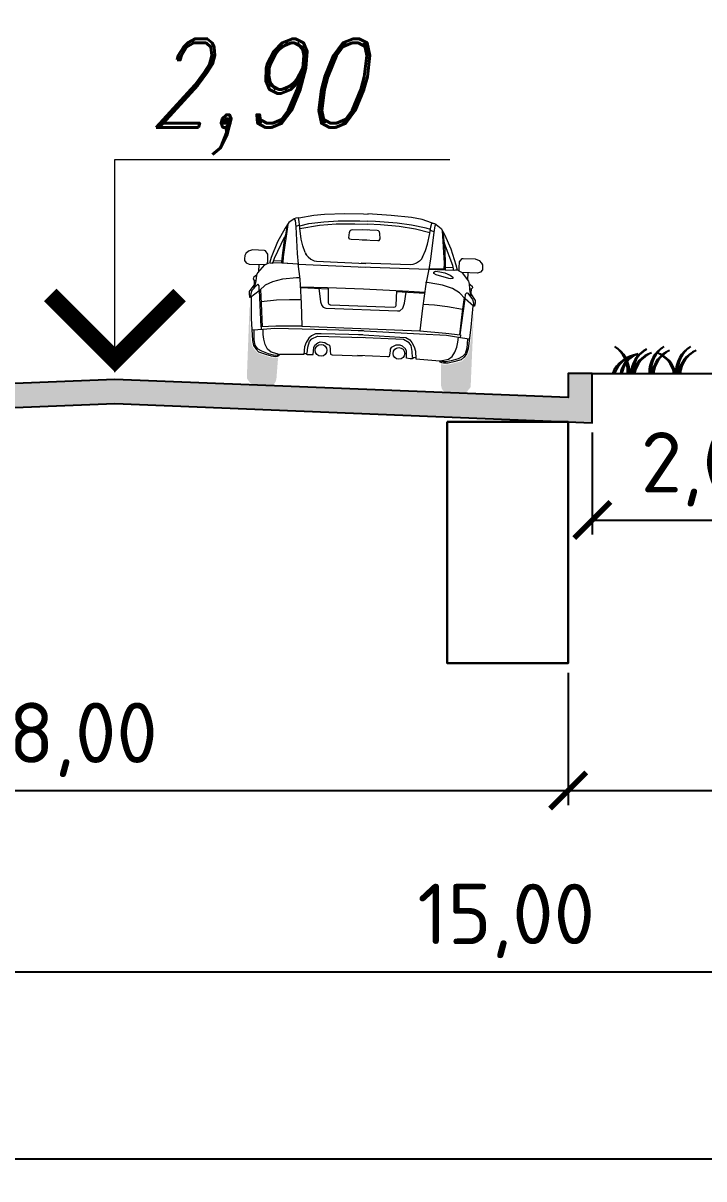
# Model space of a CAD drawing. Header units: millimetres. Extents: x 3633 to 4629, y 3430 to 3787.
# Drawn here: x 4568.57 to 4596.73, y 3553.53 to 3601.37 of the extents above; entities that cross this region are included whole.
import ezdxf

# ---------------------------------------------------------------- set-up
doc = ezdxf.new("R2010")
doc.units = ezdxf.units.MM
doc.layers.add('car', color=7, linetype='Continuous', lineweight=9, true_color=0x000000)
doc.layers.add('light', color=7, linetype='Continuous', lineweight=9, true_color=0x000000)
doc.layers.add('det1', color=7, linetype='Continuous', true_color=0x000000)
doc.layers.add('hatch', color=252, linetype='Continuous')
doc.layers.add('tx1', color=179, linetype='Continuous', lineweight=25)
doc.layers.add('tx2', color=179, linetype='Continuous', lineweight=25)
doc.styles.add('bold', font='romand.shx', dxfattribs={"width": 0.8, "oblique": 15})
doc.styles.add('СПДС', font='isocpeur.ttf')
doc.dimstyles.new('СПДС', dxfattribs={"dimtxt": 1.25, "dimasz": 0.75, "dimexe": 0.3, "dimexo": 0.2, "dimgap": 0.3, "dimtad": 1, "dimrnd": 0.05, "dimzin": 1, "dimtxsty": 'СПДС', "dimblk": 'ARCHTICK', "dimcen": 0.6, "dimclrd": 7, "dimclre": 7, "dimclrt": 7, "dimazin": 0, "dimtfac": 1, "dimtmove": 1, "dimatfit": 3, "dimldrblk": 'OBLIQUE', "dimfxl": 1, "dimlwd": -1, "dimlwe": -1, "dimarcsym": 0})

# ---------------------------------------------------------------- blocks, each defined once
blk = doc.blocks.new('*U177')
at = {"layer": 'hatch', "ltscale": 0.5}
blk.add_hatch(color=256, dxfattribs=at).paths.add_polyline_path([(3500, -60.2), (7980.2, -239.4), (7980.2, 168.8), (7780.2, 168.8), (7780.2, -31.2), (3500, 140), (-250, -10), (-250, 190), (-450, 190), (-450, -218.2)])
at = {"layer": 'det1', "ltscale": 0.5}
blk.add_lwpolyline([(7980.2, -239.4), (3500, -60.2), (-450, -218.2), (-450, 190), (-250, 190), (-250, -10), (3500, 140), (7780.2, -31.2), (7780.2, 168.8), (7980.2, 168.8), (7980.2, -239.4)], dxfattribs=at)
blk = doc.blocks.new('*U281')
at = {"layer": 'car'}
for points in [[(-694.6, 234.2), (-713.6, 231.8), (-753.9, 233.7), (-802.3, 246.7), (-865, 265.7), (-891.3, 292), (-913.1, 321.6), (-924.7, 366.3), (-941.1, 548.2), (-947.9, 716.7), (-946.2, 54), (-937.2, 41.4), (-917.3, 14.4), (-901.1, 5.4), (-884.9, 0), (-742.6, -1.8), (-722.8, 10.8), (-708.4, 30.6), (-701.2, 57.6)], [(909.1, 716.7), (902.3, 548.2), (885.9, 366.3), (874.2, 321.6), (852.4, 292), (826.1, 265.7), (763.4, 246.7), (715, 233.7), (674.7, 231.8), (655.8, 234.2), (662.4, 57.6), (669.6, 30.6), (684, 10.8), (703.8, -1.8), (846.1, 0), (862.3, 5.4), (878.5, 14.4), (898.3, 41.4), (907.3, 54)]]:
    blk.add_hatch(color=256, dxfattribs=at).paths.add_polyline_path(points)
for p, q in [((-447.4, 1423.2), (-358.9, 1436.2)), ((-358.9, 1436.2), (-190.4, 1447.4)), ((-190.4, 1447.4), (-35.8, 1452)), ((-35.8, 1452), (1.4, 1452)), ((38.4, 1452), (1.1, 1452)), ((192.9, 1447.5), (38.4, 1452)), ((361.5, 1436.5), (192.9, 1447.5)), ((450, 1423.5), (361.5, 1436.5)), ((-649.8, 1356), (-678.5, 1306.7)), ((-608.4, 1388.1), (-649.8, 1356)), ((-593.5, 1395), (-608.4, 1388.1)), ((-608.4, 1387), (-598.1, 1375.5)), ((-598.1, 1375.5), (-591.2, 1321.6)), ((-570.5, 1397.3), (-593.5, 1395)), ((-564.8, 1366.3), (-571.7, 1397.3)), ((-570.5, 1397.3), (-447.4, 1423.2)), ((-557.9, 1312.4), (-564.8, 1366.3)), ((-559.1, 1332), (-484.7, 1353.4)), ((-556.4, 1309.7), (-395.3, 1342.3)), ((-484.7, 1353.4), (-361.7, 1373)), ((-395.3, 1342.3), (-259.3, 1359.9)), ((-361.7, 1373), (-243.5, 1385.1)), ((-259.3, 1359.9), (-104.7, 1366.5)), ((-243.5, 1385.1), (-63.8, 1391.6)), ((-104.7, 1366.5), (2.3, 1368.3)), ((-63.8, 1391.6), (2.3, 1392.5)), ((66.3, 1391.6), (0.2, 1392.5)), ((107.3, 1366.5), (0.2, 1368.3)), ((246.1, 1385.2), (66.3, 1391.6)), ((261.9, 1360.1), (107.3, 1366.5)), ((364.3, 1373.2), (246.1, 1385.2)), ((397.9, 1342.5), (261.9, 1360.1)), ((487.2, 1353.8), (364.3, 1373.2)), ((519.8, 1318), (397.9, 1342.5)), ((569.6, 1388.1), (450, 1423.5)), ((523, 1343.5), (487.2, 1353.8)), ((519.1, 1312.4), (525.9, 1366.3)), ((525.9, 1366.3), (532.8, 1397.3)), ((531.7, 1397.3), (554.6, 1395)), ((559.2, 1375.5), (552.4, 1321.6)), ((554.6, 1395), (569.6, 1388.1)), ((569.6, 1387), (559.2, 1375.5)), ((569.6, 1388.1), (610.9, 1356)), ((610.9, 1356), (639.6, 1306.7)), ((-678.5, 1306.7), (-737, 1190.9)), ((-658.9, 1338.8), (-685.3, 1070.5)), ((-675, 1252.8), (-681.9, 1226.4)), ((-663.5, 1333.1), (-675, 1252.8)), ((-561.4, 1337.6), (-592.4, 1325)), ((-591.2, 1321.6), (-570.5, 1102.6)), ((-541.8, 1221.8), (-557.9, 1312.4)), ((-149, 1249.4), (-145.6, 1294.2)), ((-140.1, 1237), (-149, 1249.4)), ((-145.6, 1294.2), (-140.1, 1309.4)), ((-140.1, 1309.4), (-132.5, 1316.3)), ((-132.5, 1316.3), (-120.8, 1319.7)), ((-120.8, 1319.7), (1.3, 1319.7)), ((81.9, 1319.7), (-40.2, 1319.7)), ((93.6, 1316.3), (81.9, 1319.7)), ((101.2, 1309.4), (93.6, 1316.3)), ((106.7, 1294.2), (101.2, 1309.4)), ((101.2, 1237), (110.2, 1249.4)), ((110.2, 1249.4), (106.7, 1294.2)), ((503, 1221.8), (519.1, 1312.4)), ((522.5, 1337.6), (553.5, 1325)), ((552.4, 1321.6), (531.7, 1102.6)), ((620.1, 1338.8), (646.5, 1070.5)), ((624.7, 1333.1), (636.2, 1252.8)), ((636.2, 1252.8), (643, 1226.4)), ((639.6, 1306.7), (698.2, 1190.9)), ((-737, 1190.9), (-784.1, 1060.2)), ((-757.7, 1054.4), (-681.9, 1233.3)), ((-681.9, 1226.4), (-693.4, 1080.8)), ((-528.1, 1167.9), (-541.8, 1221.8)), ((-505.6, 1114.1), (-528.1, 1167.9)), ((-130.4, 1235), (-140.1, 1237)), ((-0.1, 1235), (-130.4, 1235)), ((-38.8, 1235), (91.6, 1235)), ((91.6, 1235), (101.2, 1237)), ((466.8, 1114.1), (489.2, 1167.9)), ((489.2, 1167.9), (503, 1221.8)), ((718.8, 1054.4), (643, 1233.3)), ((643, 1226.4), (654.5, 1080.8)), ((698.2, 1190.9), (745.2, 1060.2)), ((-1003.3, 1068.1), (-1005.4, 1039.7)), ((-995.9, 1083.8), (-1003.3, 1068.1)), ((-974.9, 1103.8), (-995.9, 1083.8)), ((-941.3, 1116.4), (-974.9, 1103.8)), ((-842.5, 1116.4), (-941.3, 1116.4)), ((-834.1, 1114.3), (-842.5, 1116.4)), ((-813.1, 1087), (-834.1, 1114.3)), ((-811, 1035.5), (-813.1, 1087)), ((-784.1, 1060.2), (-795.6, 1020)), ((-769.2, 1013.1), (-757.7, 1054.4)), ((-693.4, 1080.8), (-696.8, 1016.6)), ((-685.3, 1070.5), (-686.5, 1021.2)), ((-570.5, 1102.6), (-560.2, 1013.1)), ((-505.6, 1114.1), (-498.3, 1095.7)), ((-502.7, 1111.2), (-494.6, 1092)), ((-498.3, 1095.7), (-480.5, 1078.7)), ((-480.5, 1078.7), (-456.2, 1060.3)), ((-456.2, 1060.3), (-428.1, 1047.8)), ((417.3, 1060.3), (389.3, 1047.8)), ((441.7, 1078.7), (417.3, 1060.3)), ((459.4, 1095.7), (441.7, 1078.7)), ((463.8, 1111.2), (455.7, 1092)), ((466.8, 1114.1), (459.4, 1095.7)), ((531.7, 1102.6), (521.4, 1013.1)), ((646.5, 1070.5), (647.6, 1021.2)), ((654.5, 1080.8), (658, 1016.6)), ((730.3, 1013.1), (718.8, 1054.4)), ((745.2, 1060.2), (756.7, 1020)), ((772.1, 1035.5), (774.2, 1087)), ((774.2, 1087), (795.2, 1114.3)), ((795.2, 1114.3), (803.6, 1116.4)), ((803.6, 1116.4), (902.4, 1116.4)), ((902.4, 1116.4), (936, 1103.8)), ((936, 1103.8), (957.1, 1083.8)), ((957.1, 1083.8), (964.4, 1068.1)), ((964.4, 1068.1), (966.5, 1039.7)), ((-1005.4, 1039.7), (-1004.3, 1027.1)), ((-1004.3, 1027.1), (-989.6, 1007.2)), ((-989.6, 1007.2), (-964.4, 998.8)), ((-964.4, 998.8), (-836.2, 998.8)), ((-838.3, 997.8), (-892.9, 929.5)), ((-884.5, 996.7), (-884.5, 944.2)), ((-836.2, 997.8), (-814.1, 1010.4)), ((-814.1, 1010.4), (-811, 1035.5)), ((-812, 1010.4), (-795.2, 1018.8)), ((-795.6, 1020), (-791, 1016.6)), ((-791, 1016.6), (-781.8, 1015.4)), ((-781.8, 1015.4), (-769.2, 1013.1)), ((-695.7, 1016.6), (-774.9, 1015.4)), ((-761.1, 1036.1), (-698, 1034.9)), ((-559.1, 1014.3), (-695.7, 1016.6)), ((-686.5, 1021.2), (-562.5, 1017.7)), ((-561.7, 1016.3), (-540.4, 890.1)), ((-559.5, 1013.8), (0.9, 1010.9)), ((-428.1, 1047.8), (-408.2, 1045.5)), ((-408.2, 1045.5), (0.9, 1041.9)), ((369.3, 1045.5), (-39.7, 1041.9)), ((520.7, 1013.8), (-39.7, 1010.9)), ((389.3, 1047.8), (369.3, 1045.5)), ((522.9, 1016.3), (501.6, 890.1)), ((520.2, 1014.3), (656.8, 1016.6)), ((647.6, 1021.2), (523.7, 1017.7)), ((564.8, 993.5), (579, 1000.2)), ((565.6, 981.8), (564.8, 993.5)), ((584.8, 972.6), (565.6, 981.8)), ((579, 1000.2), (614.9, 998.5)), ((690.2, 945.9), (584.8, 972.6)), ((614.9, 998.5), (656.7, 990.2)), ((656.7, 990.2), (700.2, 973.5)), ((656.8, 1016.6), (736, 1015.4)), ((722.3, 1036.1), (659.1, 1034.9)), ((700.2, 973.5), (724.4, 957.6)), ((724.4, 957.6), (724.4, 947.6)), ((742.9, 1015.4), (730.3, 1013.1)), ((752.1, 1016.6), (742.9, 1015.4)), ((756.7, 1020), (752.1, 1016.6)), ((773.2, 1010.4), (756.3, 1018.8)), ((775.3, 1010.4), (772.1, 1035.5)), ((797.3, 997.8), (775.3, 1010.4)), ((925.5, 998.8), (797.3, 998.8)), ((799.4, 997.8), (854.1, 929.5)), ((845.7, 996.7), (845.7, 944.2)), ((950.8, 1007.2), (925.5, 998.8)), ((965.5, 1027.1), (950.8, 1007.2)), ((966.5, 1039.7), (965.5, 1027.1)), ((-924.5, 889.6), (-927.6, 877)), ((-927.6, 877), (-917.1, 864.4)), ((-911.8, 900.1), (-924.5, 889.6)), ((-917.1, 864.4), (-909.7, 863.4)), ((-917.1, 864.4), (-916.1, 801.5)), ((-904.5, 863.4), (-914, 808.8)), ((-898.2, 912.7), (-911.8, 900.1)), ((-909.7, 863.4), (-904.5, 863.4)), ((-900.3, 908.5), (-904.5, 863.4)), ((-892.9, 929.5), (-900.3, 908.5)), ((-822, 830.8), (-762.6, 862.7)), ((-762.6, 862.7), (-680.4, 888.6)), ((-680.4, 888.6), (-567.8, 902.2)), ((-567.8, 902.2), (-538.9, 905.3)), ((-540.4, 890.1), (-522.2, 690.9)), ((501.6, 890.1), (483.3, 690.9)), ((529, 902.2), (500, 905.3)), ((641.6, 888.6), (529, 902.2)), ((723.8, 862.7), (641.6, 888.6)), ((707.7, 942.6), (690.2, 945.9)), ((724.4, 947.6), (707.7, 942.6)), ((783.1, 830.8), (723.8, 862.7)), ((724.4, 947.6), (724.4, 947.6)), ((854.1, 929.5), (861.4, 908.5)), ((859.3, 912.7), (873, 900.1)), ((861.4, 908.5), (865.6, 863.4)), ((870.9, 863.4), (865.6, 863.4)), ((865.6, 863.4), (875.1, 808.8)), ((878.2, 864.4), (870.9, 863.4)), ((873, 900.1), (885.6, 889.6)), ((878.2, 864.4), (877.2, 801.5)), ((888.8, 877), (878.2, 864.4)), ((885.6, 889.6), (888.8, 877)), ((-917.9, 824.7), (-954.4, 773)), ((-954.4, 773), (-954.4, 751.7)), ((-942.2, 724.4), (-872.2, 782.1)), ((-933.1, 780.6), (-942.2, 753.2)), ((-892, 829.3), (-933.1, 780.6)), ((-916.1, 801.5), (-916.1, 809.9)), ((-887.5, 833.8), (-892, 829.3)), ((-882.9, 832.3), (-887.5, 833.8)), ((-873.8, 821.7), (-882.9, 832.3)), ((-872.2, 783.7), (-873.8, 821.7)), ((-870.7, 783.7), (-822, 830.8)), ((-843.3, 482.6), (-870.7, 783.7)), ((-863.1, 792.8), (-852.4, 675.7)), ((-534.2, 828.5), (-310.1, 830.3)), ((-530.6, 821.1), (-304.6, 821.1)), ((-381.7, 821.1), (-363.4, 709.2)), ((-310.1, 830.3), (-10.6, 832.1)), ((-302.7, 830.3), (-299, 703.7)), ((-10.6, 832.1), (364.3, 826.6)), ((263.2, 821.1), (496.6, 815.6)), ((265, 705.5), (265, 828.5)), ((333, 725.7), (344, 817.4)), ((364.3, 826.6), (496.6, 824.8)), ((831.8, 783.7), (783.1, 830.8)), ((804.5, 482.6), (831.8, 783.7)), ((824.2, 792.8), (813.6, 675.7)), ((833.4, 783.7), (834.9, 821.7)), ((903.4, 724.4), (833.4, 782.1)), ((834.9, 821.7), (844, 832.3)), ((844, 832.3), (848.6, 833.8)), ((848.6, 833.8), (853.2, 829.3)), ((853.2, 829.3), (894.3, 780.6)), ((877.2, 801.5), (877.2, 809.9)), ((879, 824.7), (915.6, 773)), ((894.3, 780.6), (903.4, 753.2)), ((915.6, 773), (915.6, 751.7)), ((-954.4, 751.7), (-951.4, 725.9)), ((-951.4, 725.9), (-945.3, 724.4)), ((-942.2, 753.2), (-943.8, 739.6)), ((-943.8, 739.6), (-942.2, 724.4)), ((-852.4, 694), (-727.6, 710.7)), ((-852.4, 675.7), (-835.7, 482.6)), ((-727.6, 710.7), (-619.6, 719.8)), ((-619.6, 719.8), (-525.2, 722.8)), ((-522.2, 690.9), (-508.5, 502.4)), ((-363.4, 709.2), (-350.5, 679.8)), ((-350.5, 679.8), (-339.5, 667)), ((-299, 703.7), (-293.5, 692.6)), ((-293.5, 692.6), (-282.5, 687.1)), ((-282.5, 687.1), (-277, 687.1)), ((-277, 687.1), (246.7, 690.8)), ((246.7, 690.8), (257.7, 692.6)), ((257.7, 692.6), (261.4, 700)), ((261.4, 700), (265, 705.5)), ((296.3, 661.4), (320.2, 683.5)), ((320.2, 683.5), (333, 725.7)), ((483.3, 690.9), (469.6, 502.4)), ((580.7, 719.8), (486.3, 722.8)), ((688.8, 710.7), (580.7, 719.8)), ((813.6, 694), (688.8, 710.7)), ((813.6, 675.7), (796.8, 482.6)), ((903.4, 753.2), (904.9, 739.6)), ((904.9, 739.6), (903.4, 724.4)), ((912.5, 725.9), (906.4, 724.4)), ((915.6, 751.7), (912.5, 725.9)), ((-339.5, 667), (-315.6, 657.8)), ((-315.6, 657.8), (276.1, 659.6)), ((276.1, 659.6), (296.3, 661.4)), ((-844.2, 482.2), (-842.4, 458.7)), ((-723.1, 493.3), (-843.3, 482.6)), ((-504.3, 478.6), (-730.3, 474.9)), ((-508.5, 502.4), (-723.1, 493.3)), ((-508.5, 502.4), (469.6, 502.4)), ((1.8, 484), (-504.3, 478.6)), ((-40.7, 484), (465.5, 478.6)), ((465.5, 478.6), (691.4, 474.9)), ((469.6, 502.4), (684.2, 493.3)), ((684.2, 493.3), (804.5, 482.6)), ((805.3, 482.2), (803.5, 458.7)), ((-827.9, 462.3), (-916.5, 451.5)), ((-903.8, 451.5), (-902, 373.8)), ((-730.3, 474.9), (-829.7, 462.3)), ((-824.3, 420.8), (-827.9, 462.3)), ((-818.9, 381.1), (-824.3, 420.8)), ((-446.5, 404.5), (-466.4, 368.4)), ((-426.6, 424.4), (-446.5, 404.5)), ((-441.1, 379.2), (-423, 400.9)), ((-394.1, 442.4), (-426.6, 424.4)), ((-423, 400.9), (-376, 424.4)), ((-345.3, 444.2), (-394.1, 442.4)), ((-376, 424.4), (1.8, 428)), ((-1.8, 451.5), (-345.3, 444.2)), ((337.1, 424.4), (-40.7, 428)), ((-37.1, 451.5), (306.4, 444.2)), ((306.4, 444.2), (355.2, 442.4)), ((384.1, 400.9), (337.1, 424.4)), ((355.2, 442.4), (387.8, 424.4)), ((402.2, 379.2), (384.1, 400.9)), ((387.8, 424.4), (407.6, 404.5)), ((407.6, 404.5), (427.5, 368.4)), ((691.4, 474.9), (790.9, 462.3)), ((780, 381.1), (785.4, 420.8)), ((785.4, 420.8), (789.1, 462.3)), ((789.1, 462.3), (877.6, 451.5)), ((865, 451.5), (863.2, 373.8)), ((-902, 373.8), (-891.2, 328.7)), ((-891.2, 328.7), (-869.5, 303.4)), ((-869.5, 303.4), (-833.3, 283.6)), ((-804.4, 337.7), (-818.9, 381.1)), ((-784.5, 299.8), (-804.4, 337.7)), ((-753.8, 278.1), (-784.5, 299.8)), ((-479, 332.3), (-482.7, 269.1)), ((-466.4, 368.4), (-479, 332.3)), ((-455.5, 279.9), (-451.9, 330.5)), ((-451.9, 330.5), (-441.1, 379.2)), ((-406.7, 272.7), (-403.1, 328.7)), ((-403.1, 328.7), (-395.9, 348.6)), ((-395.9, 348.6), (-370.6, 370.2)), ((-370.6, 370.2), (-350.7, 377.4)), ((-350.7, 377.4), (-312.7, 375.6)), ((-312.7, 375.6), (-292.8, 363)), ((-292.8, 363), (-274.8, 354)), ((-274.8, 354), (-269.3, 341.3)), ((-269.3, 341.3), (-267.5, 326.9)), ((-267.5, 326.9), (-267.5, 307)), ((-267.5, 307), (-262.1, 279.9)), ((228.7, 307), (223.3, 279.9)), ((230.5, 341.3), (228.7, 326.9)), ((228.7, 326.9), (228.7, 307)), ((235.9, 354), (230.5, 341.3)), ((254, 363), (235.9, 354)), ((273.9, 375.6), (254, 363)), ((311.8, 377.4), (273.9, 375.6)), ((331.7, 370.2), (311.8, 377.4)), ((357, 348.6), (331.7, 370.2)), ((364.3, 328.7), (357, 348.6)), ((367.9, 272.7), (364.3, 328.7)), ((413.1, 330.5), (402.2, 379.2)), ((416.7, 279.9), (413.1, 330.5)), ((427.5, 368.4), (440.2, 332.3)), ((440.2, 332.3), (443.8, 269.1)), ((714.9, 278.1), (745.7, 299.8)), ((745.7, 299.8), (765.6, 337.7)), ((765.6, 337.7), (780, 381.1)), ((830.6, 303.4), (794.5, 283.6)), ((852.3, 328.7), (830.6, 303.4)), ((863.2, 373.8), (852.3, 328.7)), ((-833.3, 283.6), (-777.3, 263.7)), ((-777.3, 263.7), (-733.9, 254.7)), ((-703.2, 265.5), (-753.8, 278.1)), ((-733.9, 254.7), (-714, 254.7)), ((-714, 254.7), (-701.4, 256.5)), ((-683.3, 258.3), (-703.2, 265.5)), ((-701.4, 256.5), (-696, 258.3)), ((-696, 258.3), (-688.7, 260.1)), ((-482.7, 269.1), (-683.3, 260.1)), ((-482.7, 278.1), (-455.5, 279.9)), ((-466.4, 278.1), (-451.9, 269.1)), ((-451.9, 269.1), (-437.5, 269.1)), ((-437.5, 269.1), (-406.7, 272.7)), ((-262.1, 279.9), (-256.7, 276.3)), ((-256.7, 276.3), (-249.5, 276.3)), ((-249.5, 276.3), (0, 278.1)), ((210.6, 276.3), (-38.9, 278.1)), ((217.8, 276.3), (210.6, 276.3)), ((223.3, 279.9), (217.8, 276.3)), ((398.6, 269.1), (367.9, 272.7)), ((413.1, 269.1), (398.6, 269.1)), ((427.5, 278.1), (413.1, 269.1)), ((443.8, 278.1), (416.7, 279.9)), ((443.8, 269.1), (644.4, 260.1)), ((644.4, 258.3), (664.3, 265.5)), ((657.1, 258.3), (649.9, 260.1)), ((662.5, 256.5), (657.1, 258.3)), ((675.2, 254.7), (662.5, 256.5)), ((664.3, 265.5), (714.9, 278.1)), ((695.1, 254.7), (675.2, 254.7)), ((738.4, 263.7), (695.1, 254.7)), ((794.5, 283.6), (738.4, 263.7))]:
    blk.add_line(p, q, dxfattribs=at)
for points in [[(-936.4, 727.7), (-929.2, 549), (-912.9, 368.4), (-902, 326.9), (-882.2, 299.8), (-858.7, 276.3), (-799, 258.3), (-752, 245.6), (-714, 243.8), (-699.6, 245.6), (-688.7, 251.1), (-683.3, 258.3)], [(897.5, 727.7), (890.3, 549), (874, 368.4), (863.2, 326.9), (843.3, 299.8), (819.8, 276.3), (760.1, 258.3), (713.1, 245.6), (675.2, 243.8), (660.7, 245.6), (649.9, 251.1), (644.4, 258.3)]]:
    blk.add_lwpolyline(points, dxfattribs=at)
for centre in [(-341.7, 308.8), (302.8, 308.8)]:
    blk.add_circle(centre, 48.5, dxfattribs=at)
blk = doc.blocks.new('*U73')
at = {"layer": 'light'}
for p, q in [((-2604.6, 7701.3), (-2609, 7692.7)), ((151.2, 3684.8), (151.2, 3665.9))]:
    blk.add_line(p, q, dxfattribs=at)
at = {"layer": 'light', "ltscale": 15}
for p, q in [((-2609, 7692.7), (-2147.3, 7472.9)), ((-2609, 7692.7), (-2147.3, 7472.9)), ((-2609, 7692.7), (-2147.3, 7472.9)), ((-2609, 7692.7), (-2586.1, 7648.8)), ((-2609, 7692.7), (-2586.1, 7648.8)), ((-2609, 7692.7), (-2586.1, 7648.8)), ((-2604.6, 7701.3), (-2144.7, 7482.4)), ((-2604.6, 7701.3), (-2144.7, 7482.4)), ((-2604.6, 7701.3), (-2144.7, 7482.4)), ((-2443.7, 7693.9), (-2604.6, 7701.3)), ((-2443.7, 7693.9), (-2604.6, 7701.3)), ((-2443.7, 7693.9), (-2604.6, 7701.3)), ((-2114.2, 7596.4), (-2302.9, 7665.5)), ((-2114.2, 7596.4), (-2302.9, 7665.5)), ((-2114.2, 7596.4), (-2302.9, 7665.5)), ((-2147.5, 7472), (-2114.1, 7596.8)), ((-2147.5, 7472), (-2114.1, 7596.8)), ((-2147.5, 7472), (-2114.1, 7596.8)), ((-1930.3, 7547.1), (-2114.2, 7596.4)), ((-1930.3, 7547.1), (-2114.2, 7596.4)), ((-1930.3, 7547.1), (-2114.2, 7596.4)), ((-2222.9, 7461.5), (-2147.5, 7472)), ((-2222.9, 7461.5), (-2147.5, 7472)), ((-2222.9, 7461.5), (-2147.5, 7472)), ((-1963.6, 7422.7), (-2147.5, 7472)), ((-1963.6, 7422.7), (-2147.5, 7472)), ((-1963.6, 7422.7), (-2147.5, 7472)), ((-1963.6, 7422.7), (-1930.3, 7547.1)), ((-1963.6, 7422.7), (-1930.3, 7547.1)), ((-1963.6, 7422.7), (-1930.3, 7547.1)), ((-1942.4, 7434.9), (-1917.5, 7528)), ((-1942.4, 7434.9), (-1917.5, 7528)), ((-1942.4, 7434.9), (-1917.5, 7528)), ((-1917.4, 7528.5), (-1934.1, 7532.9)), ((-1917.4, 7528.5), (-1934.1, 7532.9)), ((-1917.4, 7528.5), (-1934.1, 7532.9)), ((-1883.5, 7492.1), (-1924.2, 7503)), ((-1883.5, 7492.1), (-1924.2, 7503)), ((-1883.5, 7492.1), (-1924.2, 7503)), ((-1898.3, 7435.7), (-1881.7, 7497.8)), ((-1898.3, 7435.7), (-1881.7, 7497.8)), ((-1898.3, 7435.7), (-1881.7, 7497.8)), ((-1881.7, 7497.8), (-692.1, 7179)), ((-1881.7, 7497.8), (-692.1, 7179)), ((-1881.7, 7497.8), (-692.1, 7179)), ((-1942.4, 7434.9), (-1959.1, 7439.4)), ((-1942.4, 7434.9), (-1959.1, 7439.4)), ((-1942.4, 7434.9), (-1959.1, 7439.4)), ((-1894, 7451.2), (-1935.1, 7462.2)), ((-1894, 7451.2), (-1935.1, 7462.2)), ((-1894, 7451.2), (-1935.1, 7462.2)), ((-708.7, 7116.9), (-1898.3, 7435.7)), ((-708.7, 7116.9), (-1898.3, 7435.7)), ((-708.7, 7116.9), (-1898.3, 7435.7)), ((-32.1, 5576.7), (-32.1, 6235.2)), ((-32.1, 5576.7), (-32.1, 6235.2)), ((-32.1, 6235.2), (-32.1, 5576.7)), ((-32.1, 6235.2), (-32.1, 5576.7)), ((-32.1, 6235.2), (-32.1, 5576.7)), ((32.1, 6235.2), (32.1, 5576.7)), ((32.1, 6235.2), (32.1, 5576.7)), ((32.1, 5576.7), (32.1, 6235.2)), ((32.1, 5576.7), (32.1, 6235.2)), ((32.1, 5576.7), (32.1, 6235.2)), ((-98.3, 5576.7), (-69.9, 6143.7)), ((-98.3, 5576.7), (-69.9, 6143.7)), ((-98.3, 5576.7), (-69.9, 6143.7)), ((-69.9, 6143.7), (-32.1, 6143.7)), ((-69.9, 6143.7), (-32.1, 6143.7)), ((-69.9, 6143.7), (-32.1, 6143.7)), ((-32.1, 6143.7), (-32.1, 5586.2)), ((-32.1, 6143.7), (-32.1, 5586.2)), ((-32.1, 6143.7), (-32.1, 5586.2)), ((69.9, 6143.7), (32.1, 6143.7)), ((32.1, 6143.7), (32.1, 5586.2)), ((69.9, 6143.7), (32.1, 6143.7)), ((32.1, 6143.7), (32.1, 5586.2)), ((69.9, 6143.7), (32.1, 6143.7)), ((32.1, 6143.7), (32.1, 5586.2)), ((98.3, 5576.7), (69.9, 6143.7)), ((98.3, 5576.7), (69.9, 6143.7)), ((98.3, 5576.7), (69.9, 6143.7)), ((113.4, 5576.7), (-113.4, 5576.7)), ((-113.4, 5576.7), (-113.4, 5567.3)), ((113.4, 5576.7), (-113.4, 5576.7)), ((-113.4, 5576.7), (-113.4, 5567.3)), ((113.4, 5576.7), (-113.4, 5576.7)), ((-113.4, 5576.7), (-113.4, 5567.3)), ((-113.4, 5567.3), (113.4, 5567.3)), ((-113.4, 5567.3), (113.4, 5567.3)), ((-113.4, 5567.3), (113.4, 5567.3)), ((-103.5, 5567.3), (-103.5, 4968.9)), ((-103.5, 5567.3), (-103.5, 4968.9)), ((-103.5, 5567.3), (-103.5, 4968.9)), ((-41.6, 5576.7), (-98.3, 5576.7)), ((-41.6, 5576.7), (-98.3, 5576.7)), ((-41.6, 5576.7), (-98.3, 5576.7)), ((41.6, 5576.7), (98.3, 5576.7)), ((41.6, 5576.7), (98.3, 5576.7)), ((41.6, 5576.7), (98.3, 5576.7)), ((103.5, 5567.3), (103.5, 4968.9)), ((103.5, 5567.3), (103.5, 4968.9)), ((103.5, 5567.3), (103.5, 4968.9)), ((113.4, 5567.3), (113.4, 5576.7)), ((113.4, 5567.3), (113.4, 5576.7)), ((113.4, 5567.3), (113.4, 5576.7)), ((-103.5, 4830.7), (-103.5, 3684.8)), ((103.5, 4831.7), (103.5, 3684.8)), ((151.2, 3684.8), (-151.2, 3684.8)), ((-151.2, 3684.8), (-151.2, 3665.9)), ((-151.2, 3665.9), (151.2, 3665.9)), ((-141.3, 3665.9), (-141.3, 2327.3)), ((141.3, 3665.9), (141.3, 2327.3)), ((-141.3, 2101.8), (-141.3, 0)), ((141.3, 2101.9), (141.3, 0))]:
    blk.add_line(p, q, dxfattribs=at)
blk.add_lwpolyline([(141.3, 0), (-141.3, 0)], dxfattribs=at)
at = {"layer": 'light', "ltscale": 15, "extrusion": (0, 0, -1)}
for centre, major_axis, start_param, end_param in [((-2465.5, 7222), (334, 334), -0.739173, -0.434069), ((-2465.5, 7222), (334, 334), -0.739173, -0.434069), ((-2465.5, 7222), (334, 334), -0.739173, -0.434069), ((-2271.9, 7812.4), (-250.5, 250.5), 3.788377, 5.017672), ((-2271.9, 7812.4), (-250.5, 250.5), 3.788377, 5.017672), ((-2271.9, 7812.4), (-250.5, 250.5), 3.788377, 5.017672), ((-945, 6235.2), (-690.9, 690.9), 1.047198, 2.356194), ((-945, 6235.2), (-690.9, 690.9), 1.047198, 2.356194), ((-945, 6235.2), (-690.9, 690.9), 1.047198, 2.356194), ((-945, 6235.2), (-645.5, 645.5), 1.047198, 2.356194), ((-945, 6235.2), (-645.5, 645.5), 1.047198, 2.356194)]:
    blk.add_ellipse(centre, major_axis=major_axis, ratio=1, start_param=start_param, end_param=end_param, dxfattribs=at)
at = {"layer": 'light', "ltscale": 15}
for centre, major_axis, start_param, end_param in [((-51.2, 4934.1), (44.4, 44.4), 6.113706, 8.050993), ((-51.2, 4934.1), (44.4, 44.4), 6.113706, 8.050993), ((-51.2, 4934.1), (44.4, 44.4), 6.113706, 8.050993), ((51.9, 4934.5), (-44.3, 44.3), 4.52894, 6.486255), ((51.9, 4934.5), (-44.3, 44.3), 4.52894, 6.486255), ((51.9, 4934.5), (-44.3, 44.3), 4.52894, 6.486255), ((-52, 5001.7), (-43.2, 43.2), 1.352104, 3.360285), ((-52, 5001.7), (-43.2, 43.2), 1.352104, 3.360285), ((-52, 5001.7), (-43.2, 43.2), 1.352104, 3.360285), ((-51.9, 4866.2), (-44.3, 44.3), 1.387347, 3.344662), ((-51.9, 4866.2), (-44.3, 44.3), 1.387347, 3.344662), ((-51.9, 4866.2), (-44.3, 44.3), 1.387347, 3.344662), ((51.2, 4866.6), (-44.4, 44.4), 1.401317, 3.338604), ((51.2, 4866.6), (-44.4, 44.4), 1.401317, 3.338604), ((51.2, 4866.6), (-44.4, 44.4), 1.401317, 3.338604), ((52, 4799), (-43.2, 43.2), 4.493697, 6.501878), ((52, 4799), (-43.2, 43.2), 4.493697, 6.501878), ((52, 4799), (-43.2, 43.2), 4.493697, 6.501878), ((-70.9, 2352.3), (-52.9, 52.9), 1.127575, 3.584814), ((-70.9, 2352.3), (-52.9, 52.9), 1.127575, 3.584814), ((-70.9, 2352.3), (-52.9, 52.9), 1.127575, 3.584814), ((70.4, 2295.8), (54.8, 54.8), 5.915742, 8.221813), ((70.4, 2295.8), (54.8, 54.8), 5.915742, 8.221813), ((70.4, 2295.8), (54.8, 54.8), 5.915742, 8.221813), ((70.4, 2353), (-53.3, 53.3), 1.13396, 3.578817), ((70.4, 2353), (-53.3, 53.3), 1.13396, 3.578817), ((70.4, 2353), (-53.3, 53.3), 1.13396, 3.578817), ((-70.4, 2076.1), (53.3, 53.3), 5.846349, 8.291206), ((-70.4, 2076.1), (53.3, 53.3), 5.846349, 8.291206), ((-70.4, 2076.1), (53.3, 53.3), 5.846349, 8.291206), ((70.9, 2076.8), (-52.9, 52.9), 4.269167, 6.726407), ((70.9, 2076.8), (-52.9, 52.9), 4.269167, 6.726407), ((70.9, 2076.8), (-52.9, 52.9), 4.269167, 6.726407), ((-70.4, 2133.3), (54.8, 54.8), 2.77415, 5.08022), ((-70.4, 2133.3), (54.8, 54.8), 2.77415, 5.08022), ((-70.4, 2133.3), (54.8, 54.8), 2.77415, 5.08022)]:
    blk.add_ellipse(centre, major_axis=major_axis, ratio=1, start_param=start_param, end_param=end_param, dxfattribs=at)
blk = doc.blocks.new('_ArchTick')
at = {"color": 0, "linetype": 'ByBlock', "const_width": 0.15}
blk.add_lwpolyline([(-0.5, -0.5), (0.5, 0.5)], dxfattribs=at)
blk = doc.blocks.new('*D186')
at = {"color": 7, "transparency": 16777216}
for p, q in [((4550.993, 3569.208), (4550.993, 3561.51)), ((4626.118, 3569.208), (4626.118, 3561.509)), ((4550.993, 3562.11), (4626.118, 3562.109))]:
    blk.add_line(p, q, dxfattribs=at)
at = {"layer": 'Defpoints', "color": 0, "transparency": 16777216}
for p in [(4550.993, 3569.608), (4626.118, 3569.608), (4626.118, 3562.109)]:
    blk.add_point(p, dxfattribs=at)
at = {"color": 7, "transparency": 16777216, "xscale": 1.5, "yscale": 1.5, "zscale": 1.5}
for p, rotation in [((4550.993, 3562.11), 179.9996016160246), ((4626.118, 3562.109), 359.9996016160245)]:
    blk.add_blockref('_ArchTick', p, dxfattribs=dict(at, rotation=rotation))
at = {"color": 7, "transparency": 16777216, "insert": (4588.555, 3564.209), "char_height": 2.5, "attachment_point": 5, "rotation": 359.9996, "style": 'СПДС'}
blk.add_mtext('15,00', dxfattribs=at)
blk = doc.blocks.new('_Oblique')
at = {"color": 0, "linetype": 'ByBlock', "lineweight": -2}
blk.add_line((-0.5, -0.5), (0.5, 0.5), dxfattribs=at)
blk = doc.blocks.new('*D188')
at = {"color": 7, "transparency": 16777216}
for p, q in [((4427.493, 3561.708), (4427.493, 3553.762)), ((4626.118, 3561.709), (4626.118, 3553.763)), ((4427.493, 3554.362), (4626.118, 3554.363))]:
    blk.add_line(p, q, dxfattribs=at)
at = {"layer": 'Defpoints', "color": 0, "transparency": 16777216}
for p in [(4427.493, 3562.108), (4626.118, 3562.109), (4626.118, 3554.363)]:
    blk.add_point(p, dxfattribs=at)
at = {"color": 7, "transparency": 16777216, "xscale": 1.5, "yscale": 1.5, "zscale": 1.5}
for p, rotation in [((4427.493, 3554.362), 180.0001973891662), ((4626.118, 3554.363), 0.0001973891662108201)]:
    blk.add_blockref('_ArchTick', p, dxfattribs=dict(at, rotation=rotation))
at = {"color": 7, "transparency": 16777216, "insert": (4546.805, 3558.562), "char_height": 2.5, "attachment_point": 5, "rotation": 0.0002, "style": 'СПДС'}
blk.add_mtext('39,70', dxfattribs=at)
blk = doc.blocks.new('*D189')
at = {"color": 7, "transparency": 16777216}
for p, q in [((4591.118, 3574.475), (4591.118, 3569.008)), ((4550.993, 3573.537), (4550.993, 3569.008)), ((4550.993, 3569.608), (4591.118, 3569.608))]:
    blk.add_line(p, q, dxfattribs=at)
at = {"layer": 'Defpoints', "color": 0, "transparency": 16777216}
for p in [(4591.118, 3574.875), (4550.993, 3573.937), (4591.118, 3569.608)]:
    blk.add_point(p, dxfattribs=at)
at = {"color": 7, "transparency": 16777216, "xscale": 1.5, "yscale": 1.5, "zscale": 1.5, "rotation": 180}
blk.add_blockref('_ArchTick', (4550.993, 3569.608), dxfattribs=at)
at = {"color": 7, "transparency": 16777216, "xscale": 1.5, "yscale": 1.5, "zscale": 1.5}
blk.add_blockref('_ArchTick', (4591.118, 3569.608), dxfattribs=at)
at = {"color": 7, "transparency": 16777216, "insert": (4571.055, 3571.708), "char_height": 2.5, "attachment_point": 5, "style": 'СПДС'}
blk.add_mtext('8,00', dxfattribs=at)
blk = doc.blocks.new('*D247')
at = {"color": 7, "transparency": 16777216}
for p, q in [((4592.118, 3584.435), (4592.118, 3580.206)), ((4602.118, 3577.268), (4602.118, 3581.406)), ((4592.118, 3580.806), (4602.118, 3580.806))]:
    blk.add_line(p, q, dxfattribs=at)
at = {"layer": 'Defpoints', "color": 0, "transparency": 16777216}
for p in [(4592.118, 3584.835), (4602.118, 3580.806), (4602.118, 3576.868)]:
    blk.add_point(p, dxfattribs=at)
at = {"color": 7, "transparency": 16777216, "xscale": 1.5, "yscale": 1.5, "zscale": 1.5, "rotation": 180}
blk.add_blockref('_ArchTick', (4592.118, 3580.806), dxfattribs=at)
at = {"color": 7, "transparency": 16777216, "xscale": 1.5, "yscale": 1.5, "zscale": 1.5}
blk.add_blockref('_ArchTick', (4602.118, 3580.806), dxfattribs=at)
at = {"color": 7, "transparency": 16777216, "insert": (4597.118, 3582.906), "char_height": 2.5, "attachment_point": 5, "style": 'СПДС'}
blk.add_mtext('2,00', dxfattribs=at)
blk = doc.blocks.new('*D241')
at = {"color": 7, "transparency": 16777216}
for p, q in [((4591.118, 3574.368), (4591.118, 3569.008)), ((4626.118, 3574.368), (4626.118, 3569.008)), ((4591.118, 3569.608), (4626.118, 3569.608))]:
    blk.add_line(p, q, dxfattribs=at)
at = {"layer": 'Defpoints', "color": 0, "transparency": 16777216}
for p in [(4591.118, 3574.768), (4626.118, 3574.768), (4626.118, 3569.608)]:
    blk.add_point(p, dxfattribs=at)
at = {"color": 7, "transparency": 16777216, "xscale": 1.5, "yscale": 1.5, "zscale": 1.5, "rotation": 180}
blk.add_blockref('_ArchTick', (4591.118, 3569.608), dxfattribs=at)
at = {"color": 7, "transparency": 16777216, "xscale": 1.5, "yscale": 1.5, "zscale": 1.5}
blk.add_blockref('_ArchTick', (4626.118, 3569.608), dxfattribs=at)
at = {"color": 7, "transparency": 16777216, "insert": (4608.618, 3571.708), "char_height": 2.5, "attachment_point": 5, "style": 'СПДС'}
blk.add_mtext('83,00-140,00', dxfattribs=at)

msp = doc.modelspace()

# ---------------------------------------------------------------- linework, layer by layer
at = {"color": 0}
msp.add_line((4592.118, 3586.876), (4605.953, 3586.876), dxfattribs=at)
at = {"color": 0, "lineweight": 30}
msp.add_lwpolyline([(4586.118, 3584.875), (4591.118, 3584.875), (4591.118, 3574.875), (4586.118, 3574.875)], close=True, dxfattribs=at)
at = {"color": 0}
for centre, radius, start, end in [((4592.408, 3586.914), 1.253, 358.2564, 59.0847), ((4592.329, 3586.965), 1.253, 355.918, 54.8025), ((4594.287, 3586.703), 1.023, 105.3788, 170.2977), ((4594.359, 3586.726), 1.023, 109.661, 171.6027), ((4594.845, 3586.855), 1.128, 115.7068, 178.9593), ((4594.92, 3586.895), 1.128, 119.989, 180.9593), ((4594.896, 3586.646), 1.128, 106.7576, 168.2484), ((4594.976, 3586.673), 1.128, 111.0398, 169.6613), ((4595.723, 3586.914), 1.253, 120.9153, 181.7436), ((4595.801, 3586.965), 1.253, 125.1975, 184.082), ((4595.807, 3586.678), 1.253, 113.3716, 170.93), ((4595.891, 3586.718), 1.253, 117.6539, 172.7928), ((4594.466, 3586.646), 1.128, 11.7516, 73.2424), ((4594.386, 3586.673), 1.128, 10.3387, 68.9602), ((4596.823, 3586.914), 1.253, 120.9153, 181.7436), ((4596.901, 3586.965), 1.253, 125.1975, 184.082), ((4596.907, 3586.678), 1.253, 113.3716, 170.93), ((4596.991, 3586.718), 1.253, 117.6539, 172.7928), ((4594.111, 3586.405), 1.253, 95.3506, 157.9162), ((4594.204, 3586.417), 1.253, 99.6328, 158.5173)]:
    msp.add_arc(centre, radius, start, end, dxfattribs=at)
at = {"layer": 'tx1', "color": 0, "linetype": 'Continuous', "lineweight": 15, "ltscale": 200}
for p, q in [((4572.368, 3595.735), (4586.227, 3595.735)), ((4572.368, 3586.923), (4572.368, 3595.735))]:
    msp.add_line(p, q, dxfattribs=at)
at = {"layer": 'tx1', "color": 0, "linetype": 'Continuous', "lineweight": 15, "ltscale": 200, "const_width": 0.734}
msp.add_lwpolyline([(4569.69, 3590.12), (4572.368, 3587.442), (4575.045, 3590.12)], dxfattribs=at)

# ---------------------------------------------------------------- block references
at = {"color": 0, "xscale": 0.005, "yscale": 0.005, "zscale": 0.005}
msp.add_blockref('*U73', (4598.453, 3586.876), dxfattribs=at)
at = {"color": 0, "xscale": 0.005, "yscale": 0.005, "zscale": 0.005, "rotation": 357.7093899568968}
msp.add_blockref('*U281', (4582.541, 3586.219), dxfattribs=at)
at = {"color": 0, "ltscale": 0.5, "xscale": -0.005, "yscale": 0.005, "zscale": 0.005}
msp.add_blockref('*U177', (4589.868, 3585.926), dxfattribs=at)

# ---------------------------------------------------------------- texts
at = {"layer": 'tx2', "color": 0, "lineweight": 15, "ltscale": 200, "style": 'bold', "oblique": 15, "width": 0.8}
msp.add_text('2,90', height=3.6717, dxfattribs=at).set_placement((4573.689, 3597.057))

# ---------------------------------------------------------------- dimensions: what is measured, and where the dimension line sits
at = {"color": 0}
for base, p1, p2, picture, middle in [((4602.118, 3580.806), (4592.118, 3584.835), (4602.118, 3576.868), '*D247', (4597.118, 3582.906)), ((4591.1176, 3569.6083), (4550.9931, 3573.9375), (4591.1176, 3574.8749), '*D189', (4571.0553, 3571.7083))]:
    dim = msp.add_linear_dim(base=base, p1=p1, p2=p2, angle=180, dimstyle='СПДС', override={"dimscale": 2, "dimlfac": 0.2}, dxfattribs=at)
    dim.commit()
    dim.dimension.update_dxf_attribs({"geometry": picture, "text_midpoint": middle})
dim = msp.add_aligned_dim(p1=(4591.118, 3574.768), p2=(4626.118, 3574.768), distance=-5.159, text='83,00-140,00', dimstyle='СПДС', override={"dimscale": 2, "dimlfac": 0.2}, dxfattribs=at)
dim.commit()
dim.dimension.update_dxf_attribs({"geometry": '*D241', "text_midpoint": (4608.618, 3571.708)})
dim = msp.add_aligned_dim(p1=(4550.9931, 3569.6083), p2=(4626.1176, 3569.6078), distance=-7.4987, dimstyle='СПДС', override={"dimscale": 2, "dimlfac": 0.2}, dxfattribs=at)
dim.commit()
dim.dimension.update_dxf_attribs({"geometry": '*D186', "text_midpoint": (4588.5553, 3564.2094)})
dim = msp.add_linear_dim(base=(4626.1175, 3554.3625), p1=(4427.4931, 3562.1083), p2=(4626.1175, 3562.109), angle=0.0002, dimstyle='СПДС', override={"dimscale": 2, "dimlfac": 0.2}, dxfattribs=at)
dim.commit()
dim.dimension.update_dxf_attribs({"geometry": '*D188', "text_midpoint": (4546.8053, 3556.4622), "dimtype": 161})

doc.saveas('drawing.dxf')
